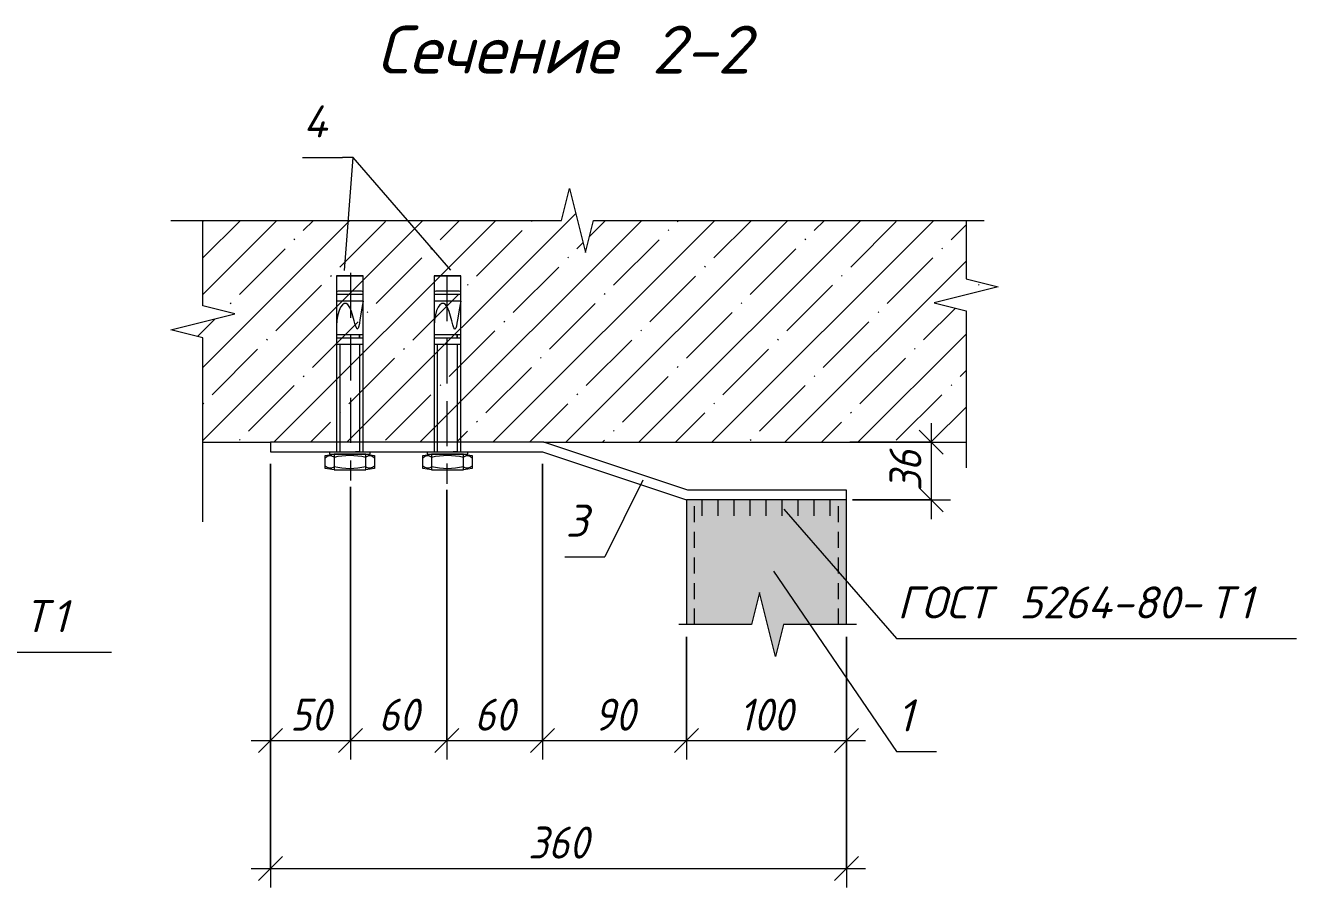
# Model space of a CAD drawing. Header units: millimetres. Extents: x 1214 to 43479, y -809 to 8550.
# Drawn here: x 37324 to 38119, y 2019 to 2558 of the extents above; entities that cross this region are included whole.
import ezdxf

# ---------------------------------------------------------------- set-up
doc = ezdxf.new("R2010")
doc.units = ezdxf.units.MM
doc.linetypes.add('200_ШТРИХ_ш1п0_6_', pattern=[16, 10, -6])
doc.linetypes.add('IMPORT-Невидимая', pattern=[39.122222, 28.222222, -10.9])
for name, color, linetype, lineweight in [('A-ANNO-DIMS', 7, 'Continuous', 9), ('A-ANNO-DIMS-10', 7, 'Continuous', 9), ('A-ANNO-NOTE', 7, 'Continuous', 9), ('A-DETL', 7, 'Continuous', 9), ('A-DETL-1', 7, '200_ШТРИХ_ш1п0_6_', 5), ('A-DETL-2', 7, 'Continuous', 5), ('A-DETL-3', 7, 'Continuous', 20), ('A-DETL-4', 7, 'IMPORT-Невидимая', 5), ('A-DETL-GENF-2', 7, 'Continuous', 5), ('G-ANNO-TEXT', 7, 'Continuous', 9)]:
    doc.layers.add(name, color=color, linetype=linetype, lineweight=lineweight)
doc.layers.add('A-DETL-GENF-1', color=7, linetype='Continuous', lineweight=9, true_color=0xffffff)
doc.styles.add('ISOCPEUR_B_I', font='', dxfattribs={"height": 30})
doc.styles.add('ISOCPEUR_I_2', font='isocpeui.ttf', dxfattribs={"width": 0.9, "height": 20})
doc.styles.add('ISOCPEUR_I_6', font='isocpeui.ttf', dxfattribs={"height": 20})
doc.styles.get('ISOCPEUR_B_I').set_extended_font_data('ISOCPEUR', italic=True, bold=True)
doc.dimstyles.new('ISO-2_0_0_9К_СРЕДНИЙ_1', dxfattribs={"dimscale": 304.8, "dimtxt": 19.919624, "dimasz": 0.049213, "dimexe": 0.03937, "dimexo": 0, "dimgap": 0, "dimtad": 1, "dimdec": 0, "dimzin": 0, "dimdsep": 46, "dimtxsty": 'ISOCPEUR_I_2', "dimblk1": 'OBLIQUE', "dimblk2": 'OBLIQUE', "dimsah": 1, "dimcen": 0.09, "dimdle": 0.03937, "dimazin": 0, "dimtfac": 1, "dimtdec": 4, "dimtix": 1, "dimtmove": 0, "dimatfit": 3, "dimfxl": 1, "dimtvp": 1, "dimtolj": 1, "dimtzin": 0, "dimarcsym": 2})

# ---------------------------------------------------------------- blocks, each defined once
blk = doc.blocks.new('DET_Линия разрыва - Линия разрыва-25057230-АР1_Фахверк_Труба 100_Узлы')
at = {"layer": 'A-DETL-GENF-2'}
for p, q in [((-5, 20), (-10, 0)), ((5, -20), (-5, 20)), ((-10, 0), (-108.19, 0)), ((10, 0), (5, -20)), ((46.61, 0), (10, 0))]:
    blk.add_line(p, q, dxfattribs=at)
blk = doc.blocks.new('DET_Линия разрыва - Линия разрыва-V41-АР1_Фахверк_Труба 100_Узлы')
at = {"layer": 'A-DETL-GENF-2'}
for p, q in [((-5, 20), (-10, 0)), ((5, -20), (-5, 20)), ((-10, 0), (-63.42, 0)), ((10, 0), (5, -20)), ((125, 0), (10, 0))]:
    blk.add_line(p, q, dxfattribs=at)
blk = doc.blocks.new('DET_Линия разрыва - Линия разрыва-25057228-АР1_Фахверк_Труба 100_Узлы')
at = {"layer": 'A-DETL-GENF-2'}
for p, q in [((-5, 20), (-10, 0)), ((5, -20), (-5, 20)), ((-10, 0), (-254.22, 0)), ((10, 0), (5, -20)), ((254.22, 0), (10, 0))]:
    blk.add_line(p, q, dxfattribs=at)
blk = doc.blocks.new('DET_Линия разрыва - Линия разрыва-25057229-АР1_Фахверк_Труба 100_Узлы')
at = {"layer": 'A-DETL-GENF-2'}
for p, q in [((-5, 20), (-10, 0)), ((5, -20), (-5, 20)), ((-10, 0), (-55.52, 0)), ((10, 0), (5, -20)), ((55.52, 0), (10, 0))]:
    blk.add_line(p, q, dxfattribs=at)
blk = doc.blocks.new('DIMBLOCK192-АР1_Фахверк_Труба 100_Узлы')
at = {"layer": 'A-ANNO-DIMS-10'}
for p, q in [((37477.45, 2283.53), (37477.45, 2098.57)), ((37477.45, 2110.57), (37477.45, 2283.53)), ((37527.45, 2269.21), (37527.45, 2098.57)), ((37527.45, 2110.57), (37527.45, 2269.21)), ((37465.45, 2110.57), (37527.45, 2110.57))]:
    blk.add_line(p, q, dxfattribs=at)
at = {"layer": 'A-ANNO-DIMS-10', "lineweight": 20}
for p, q in [((37477.45, 2110.57), (37484.95, 2118.07)), ((37527.45, 2110.57), (37534.95, 2118.07)), ((37477.45, 2110.57), (37469.95, 2103.07)), ((37527.45, 2110.57), (37519.95, 2103.07))]:
    blk.add_line(p, q, dxfattribs=at)
at = {"layer": 'A-ANNO-DIMS-10', "color": 0, "insert": (37489.81, 2136.7), "char_height": 20, "width": 30.3391, "attachment_point": 1, "line_spacing_factor": 1.149209, "style": 'ISOCPEUR_I_2'}
blk.add_mtext('50', dxfattribs=at)
blk = doc.blocks.new('_Oblique')
at = {"color": 0, "linetype": 'ByBlock', "lineweight": -2}
blk.add_line((-0.5, -0.5), (0.5, 0.5), dxfattribs=at)
blk = doc.blocks.new('DIMBLOCK193-АР1_Фахверк_Труба 100_Узлы')
at = {"layer": 'A-ANNO-DIMS-10'}
for p, q in [((37527.45, 2269.21), (37527.45, 2098.57)), ((37527.45, 2110.57), (37527.45, 2269.21)), ((37587.79, 2267.19), (37587.79, 2098.57)), ((37587.79, 2110.57), (37587.79, 2267.19)), ((37527.45, 2110.57), (37587.79, 2110.57))]:
    blk.add_line(p, q, dxfattribs=at)
at = {"layer": 'A-ANNO-DIMS-10', "lineweight": 20}
for p, q in [((37527.45, 2110.57), (37534.95, 2118.07)), ((37587.79, 2110.57), (37595.29, 2118.07)), ((37527.45, 2110.57), (37519.95, 2103.07)), ((37587.79, 2110.57), (37580.29, 2103.07))]:
    blk.add_line(p, q, dxfattribs=at)
at = {"layer": 'A-ANNO-DIMS-10', "color": 0, "insert": (37544.98, 2136.7), "char_height": 20, "width": 30.3391, "attachment_point": 1, "line_spacing_factor": 1.149209, "style": 'ISOCPEUR_I_2'}
blk.add_mtext('60', dxfattribs=at)
blk = doc.blocks.new('DIMBLOCK194-АР1_Фахверк_Труба 100_Узлы')
at = {"layer": 'A-ANNO-DIMS-10'}
for p, q in [((37647.45, 2283.53), (37647.45, 2098.57)), ((37647.45, 2110.57), (37647.45, 2283.53)), ((37587.79, 2267.19), (37587.79, 2098.57)), ((37587.79, 2110.57), (37587.79, 2267.19)), ((37587.79, 2110.57), (37647.45, 2110.57))]:
    blk.add_line(p, q, dxfattribs=at)
at = {"layer": 'A-ANNO-DIMS-10', "lineweight": 20}
for p, q in [((37587.79, 2110.57), (37595.29, 2118.07)), ((37647.45, 2110.57), (37654.95, 2118.07)), ((37587.79, 2110.57), (37580.29, 2103.07)), ((37647.45, 2110.57), (37639.95, 2103.07))]:
    blk.add_line(p, q, dxfattribs=at)
at = {"layer": 'A-ANNO-DIMS-10', "color": 0, "insert": (37604.98, 2136.7), "char_height": 20, "width": 30.3391, "attachment_point": 1, "line_spacing_factor": 1.149209, "style": 'ISOCPEUR_I_2'}
blk.add_mtext('60', dxfattribs=at)
blk = doc.blocks.new('DIMBLOCK195-АР1_Фахверк_Труба 100_Узлы')
at = {"layer": 'A-ANNO-DIMS-10'}
for p, q in [((37647.45, 2283.53), (37647.45, 2098.57)), ((37647.45, 2110.57), (37647.45, 2283.53)), ((37737.45, 2175.33), (37737.45, 2098.57)), ((37737.45, 2110.57), (37737.45, 2175.33)), ((37647.45, 2110.57), (37737.45, 2110.57))]:
    blk.add_line(p, q, dxfattribs=at)
at = {"layer": 'A-ANNO-DIMS-10', "lineweight": 20}
for p, q in [((37647.45, 2110.57), (37654.95, 2118.07)), ((37737.45, 2110.57), (37744.95, 2118.07)), ((37647.45, 2110.57), (37639.95, 2103.07)), ((37737.45, 2110.57), (37729.95, 2103.07))]:
    blk.add_line(p, q, dxfattribs=at)
at = {"layer": 'A-ANNO-DIMS-10', "color": 0, "insert": (37679.81, 2136.7), "char_height": 20, "width": 30.3391, "attachment_point": 1, "line_spacing_factor": 1.149209, "style": 'ISOCPEUR_I_2'}
blk.add_mtext('90', dxfattribs=at)
blk = doc.blocks.new('DIMBLOCK196-АР1_Фахверк_Труба 100_Узлы')
at = {"layer": 'A-ANNO-DIMS-10'}
for p, q in [((37737.45, 2175.33), (37737.45, 2098.57)), ((37737.45, 2110.57), (37737.45, 2175.33)), ((37837.45, 2175.33), (37837.45, 2098.57)), ((37837.45, 2110.57), (37837.45, 2175.33)), ((37737.45, 2110.57), (37849.45, 2110.57))]:
    blk.add_line(p, q, dxfattribs=at)
at = {"layer": 'A-ANNO-DIMS-10', "lineweight": 20}
for p, q in [((37737.45, 2110.57), (37744.95, 2118.07)), ((37837.45, 2110.57), (37844.95, 2118.07)), ((37737.45, 2110.57), (37729.95, 2103.07)), ((37837.45, 2110.57), (37829.95, 2103.07))]:
    blk.add_line(p, q, dxfattribs=at)
at = {"layer": 'A-ANNO-DIMS-10', "color": 0, "insert": (37770.41, 2136.7), "char_height": 20, "width": 40.9118, "attachment_point": 1, "line_spacing_factor": 1.149209, "style": 'ISOCPEUR_I_2'}
blk.add_mtext('100', dxfattribs=at)
blk = doc.blocks.new('DIMBLOCK197-АР1_Фахверк_Труба 100_Узлы')
at = {"layer": 'A-ANNO-DIMS-10', "lineweight": 20}
for p, q in [((37890.5, 2297), (37883, 2304.5)), ((37890.5, 2297), (37898, 2289.5)), ((37890.5, 2261), (37883, 2268.5)), ((37890.5, 2261), (37898, 2253.5))]:
    blk.add_line(p, q, dxfattribs=at)
at = {"layer": 'A-ANNO-DIMS-10'}
for p, q in [((37890.5, 2309), (37890.5, 2249)), ((37839.64, 2297), (37902.5, 2297)), ((37890.5, 2297), (37839.64, 2297)), ((37841.26, 2261), (37902.5, 2261)), ((37890.5, 2261), (37841.26, 2261))]:
    blk.add_line(p, q, dxfattribs=at)
at = {"layer": 'A-ANNO-DIMS-10', "color": 0, "insert": (37864.37, 2266.36), "char_height": 20, "width": 30.3391, "attachment_point": 1, "rotation": 90, "line_spacing_factor": 1.149209, "style": 'ISOCPEUR_I_2'}
blk.add_mtext('36', dxfattribs=at)
blk = doc.blocks.new('_AT__Текстовая выноска 2_0 - _AT__Текстовая выноска 2_0 без точки-25057225-АР1_Фахверк_Труба 100_Узлы')
at = {"layer": 'A-ANNO-NOTE'}
blk.add_line((0, 0), (25, 0), dxfattribs=at)
blk = doc.blocks.new('_AT__Текстовая выноска 2_0 - _AT__Текстовая выноска 2_0 без точки-25057227-АР1_Фахверк_Труба 100_Узлы')
at = {"layer": 'A-ANNO-NOTE'}
blk.add_line((0, 0), (2.5, 0), dxfattribs=at)
blk = doc.blocks.new('DIMBLOCK223-АР1_Фахверк_Труба 100_Узлы')
at = {"layer": 'A-ANNO-DIMS-10'}
for p, q in [((37477.45, 2283.53), (37477.45, 2018.57)), ((37477.45, 2030.57), (37477.45, 2283.53)), ((37837.45, 2135), (37837.45, 2018.57)), ((37837.45, 2030.57), (37837.45, 2135)), ((37465.45, 2030.57), (37849.45, 2030.57))]:
    blk.add_line(p, q, dxfattribs=at)
at = {"layer": 'A-ANNO-DIMS-10', "lineweight": 20}
for p, q in [((37477.45, 2030.57), (37484.95, 2038.07)), ((37837.45, 2030.57), (37844.95, 2038.07)), ((37477.45, 2030.57), (37469.95, 2023.07)), ((37837.45, 2030.57), (37829.95, 2023.07))]:
    blk.add_line(p, q, dxfattribs=at)
at = {"layer": 'A-ANNO-DIMS-10', "color": 0, "insert": (37638.49, 2056.7), "char_height": 20, "width": 45.5087, "attachment_point": 1, "line_spacing_factor": 1.149209, "style": 'ISOCPEUR_I_2'}
blk.add_mtext('360', dxfattribs=at)

msp = doc.modelspace()

# ---------------------------------------------------------------- hatches: boundary and pattern name
at = {"layer": 'A-DETL-GENF-1'}
msp.add_hatch(color=256, dxfattribs=at).paths.add_polyline_path([(37793.15323, 2162.99656), (37798.15323, 2182.99656), (37837.45283, 2182.99656), (37837.45283, 2260.99656), (37737.45283, 2260.99656), (37737.45283, 2182.99656), (37778.15323, 2182.99656), (37783.15323, 2202.99656), (37788.15323, 2182.99656)], flags=0)
at = {"layer": 'A-DETL-GENF-2'}
h = msp.add_hatch(dxfattribs=at)
h.set_pattern_fill('FP_17', color=256, style=0, pattern_type=2)
h.set_pattern_definition([(45, (32399.856, 0), (-22.80985, 22.80985), []), (45, (32422.666, 0), (-22.80985, 22.80985), [40.323, -8.065, 0.671, -7.394])])
h.paths.add_polyline_path([(37435.23544, 2296.99656), (37912.23544, 2296.99656), (37912.23544, 2379.13549), (37892.23544, 2384.13549), (37932.23544, 2394.13549), (37912.23544, 2399.13549), (37912.23544, 2435.74727), (37679.45621, 2435.74727), (37674.45621, 2415.74727), (37664.45621, 2455.74727), (37659.45621, 2435.74727), (37435.23544, 2435.74727), (37435.23544, 2382.3231), (37455.23544, 2377.3231), (37415.23544, 2367.3231), (37435.23544, 2362.3231)], flags=0)

# ---------------------------------------------------------------- linework, layer by layer
at = {"layer": 'A-ANNO-NOTE'}
for p, q in [((37529.26958, 2475.10121), (37522.45264, 2475.10121)), ((37529.26958, 2475.10121), (37522.45264, 2475.10121)), ((37523.76588, 2404.46549), (37529.26958, 2475.10121)), ((37590.27925, 2404.6319), (37529.26958, 2475.10121)), ((37710.25119, 2273.26088), (37686.55613, 2225.42781)), ((37798.34136, 2255.22474), (37868.84523, 2174.32768)), ((37791.84969, 2216.49102), (37868.84523, 2103.71417))]:
    msp.add_line(p, q, dxfattribs=at)
at = {"layer": 'A-DETL'}
for p, q in [((37648.42649, 2296.99656), (37477.45283, 2296.99656)), ((37477.45283, 2296.99656), (37477.45283, 2290.99656)), ((37738.42649, 2266.99656), (37648.42649, 2296.99656)), ((37477.45283, 2290.99656), (37647.45283, 2290.99656)), ((37647.45283, 2290.99656), (37737.45283, 2260.99656)), ((37837.45283, 2266.99656), (37738.42649, 2266.99656)), ((37837.45283, 2260.99656), (37837.45283, 2266.99656)), ((37837.45283, 2260.99656), (37737.45283, 2260.99656)), ((37737.45283, 2260.99656), (37737.45283, 2182.99656)), ((37837.45283, 2182.99656), (37837.45283, 2260.99656))]:
    msp.add_line(p, q, dxfattribs=at)
at = {"layer": 'A-DETL-1'}
for p, q in [((37742.45283, 2182.99656), (37742.45283, 2260.99656)), ((37832.45283, 2182.99656), (37832.45283, 2260.99656))]:
    msp.add_line(p, q, dxfattribs=at)
at = {"layer": 'A-DETL-2'}
for p, q in [((37518.8534, 2400.99656), (37535.3856, 2400.99656)), ((37535.3856, 2400.99656), (37518.8534, 2400.99656)), ((37518.8534, 2400.99656), (37518.8534, 2290.99656)), ((37535.3856, 2290.99656), (37535.3856, 2400.99656)), ((37579.8534, 2400.99656), (37596.3856, 2400.99656)), ((37596.3856, 2400.99656), (37579.8534, 2400.99656)), ((37579.8534, 2400.99656), (37579.8534, 2290.99656)), ((37596.3856, 2290.99656), (37596.3856, 2400.99656)), ((37535.3856, 2389.3498), (37518.8534, 2389.3498)), ((37535.3856, 2385.21675), (37518.8534, 2385.21675)), ((37534.41367, 2391.41632), (37519.82532, 2391.41632)), ((37596.3856, 2389.3498), (37579.8534, 2389.3498)), ((37596.3856, 2385.21675), (37579.8534, 2385.21675)), ((37595.41367, 2391.41632), (37580.82532, 2391.41632)), ((37535.3856, 2364.25382), (37518.8534, 2364.25382)), ((37535.3856, 2362.18729), (37518.8534, 2362.18729)), ((37533.23034, 2362.18729), (37533.23034, 2364.25382)), ((37533.31907, 2362.18729), (37533.31907, 2364.25382)), ((37596.3856, 2364.25382), (37579.8534, 2364.25382)), ((37596.3856, 2362.18729), (37579.8534, 2362.18729)), ((37594.23034, 2362.18729), (37594.23034, 2364.25382)), ((37594.31907, 2362.18729), (37594.31907, 2364.25382)), ((37535.3856, 2358.05424), (37518.8534, 2358.05424)), ((37520.96184, 2290.99656), (37520.96184, 2358.05424)), ((37533.27715, 2290.99656), (37533.27715, 2358.05424)), ((37596.3856, 2358.05424), (37579.8534, 2358.05424)), ((37581.96184, 2290.99656), (37581.96184, 2358.05424)), ((37594.27715, 2290.99656), (37594.27715, 2358.05424)), ((37511.71157, 2288.79189), (37517.20018, 2289.56075)), ((37511.71157, 2280.59861), (37511.71157, 2288.79189)), ((37514.44481, 2290.99656), (37514.44481, 2289.56075)), ((37514.44481, 2290.99656), (37539.79418, 2290.99656)), ((37514.44481, 2289.56075), (37539.79418, 2289.56075)), ((37517.20018, 2289.56075), (37517.20018, 2279.81229)), ((37517.20018, 2289.56075), (37537.03882, 2289.56075)), ((37537.03882, 2289.47468), (37517.20018, 2289.47468)), ((37517.20018, 2289.47468), (37517.20018, 2279.81229)), ((37532.66308, 2290.99656), (37530.62035, 2290.99656)), ((37537.03882, 2279.81229), (37537.03882, 2289.56075)), ((37537.03882, 2289.56075), (37542.52742, 2288.79189)), ((37537.03882, 2279.81229), (37537.03882, 2289.47468)), ((37539.79418, 2289.56075), (37539.79418, 2290.99656)), ((37542.52742, 2288.79189), (37542.52742, 2280.59861)), ((37572.71157, 2288.79189), (37578.20018, 2289.56075)), ((37572.71157, 2280.59861), (37572.71157, 2288.79189)), ((37575.44481, 2290.99656), (37575.44481, 2289.56075)), ((37575.44481, 2290.99656), (37600.79418, 2290.99656)), ((37575.44481, 2289.56075), (37600.79418, 2289.56075)), ((37578.20018, 2289.56075), (37578.20018, 2279.81229)), ((37578.20018, 2289.56075), (37598.03882, 2289.56075)), ((37598.03882, 2289.47468), (37578.20018, 2289.47468)), ((37578.20018, 2289.47468), (37578.20018, 2279.81229)), ((37593.66308, 2290.99656), (37591.62035, 2290.99656)), ((37598.03882, 2279.81229), (37598.03882, 2289.56075)), ((37598.03882, 2289.56075), (37603.52742, 2288.79189)), ((37598.03882, 2279.81229), (37598.03882, 2289.47468)), ((37600.79418, 2289.56075), (37600.79418, 2290.99656)), ((37603.52742, 2288.79189), (37603.52742, 2280.59861)), ((37517.20018, 2279.82975), (37511.71157, 2280.59861)), ((37542.52742, 2280.59861), (37537.03882, 2279.82975)), ((37578.20018, 2279.82975), (37572.71157, 2280.59861)), ((37603.52742, 2280.59861), (37598.03882, 2279.82975)), ((37517.20018, 2279.81229), (37537.03882, 2279.81229)), ((37517.20018, 2279.81229), (37537.03882, 2279.81229)), ((37578.20018, 2279.81229), (37598.03882, 2279.81229)), ((37578.20018, 2279.81229), (37598.03882, 2279.81229))]:
    msp.add_line(p, q, dxfattribs=at)
for centre, radius, start, end in [((37520.034, 2390.05636), 1.37588, 98.72344894, 149.10051461), ((37534.20499, 2390.05636), 1.37588, 30.89948546, 81.27655106), ((37581.034, 2390.05636), 1.37588, 98.72344894, 149.10051461), ((37595.20499, 2390.05636), 1.37588, 30.89948546, 81.27655106), ((37514.84043, 2284.25381), 4.22871, 56.08031184, 137.72360384), ((37527.1195, 2245.83773), 42.8477, 76.61449587, 103.38550413), ((37539.39856, 2284.25381), 4.22871, 42.27639616, 123.91968815), ((37575.84043, 2284.25381), 4.22871, 56.08031184, 137.72360384), ((37588.1195, 2245.83773), 42.8477, 76.61449587, 103.38550413), ((37600.39856, 2284.25381), 4.22871, 42.27639616, 123.91968815), ((37514.84043, 2285.11923), 4.22871, 222.27639616, 303.91968816), ((37527.1195, 2323.53531), 42.8477, 256.61449587, 283.38550413), ((37539.39856, 2285.11923), 4.22871, 236.08031185, 317.72360385), ((37575.84043, 2285.11923), 4.22871, 222.27639616, 303.91968816), ((37588.1195, 2323.53531), 42.8477, 256.61449587, 283.38550413), ((37600.39856, 2285.11923), 4.22871, 236.08031185, 317.72360385)]:
    msp.add_arc(centre, radius, start, end, dxfattribs=at)
for points in [[(37535.3856, 2385.21675), (37534.20576, 2380.50011), (37531.74381, 2355.04162), (37527.98273, 2392.51375), (37518.8534, 2380.52596), (37518.8534, 2369.52796)], [(37596.3856, 2385.21675), (37595.20576, 2380.50011), (37592.74381, 2355.04162), (37588.98273, 2392.51375), (37579.8534, 2380.52596), (37579.8534, 2369.52796)]]:
    msp.add_open_spline(points, degree=3, knots=[3.947127755, 3.947127755, 3.947127755, 3.947127755, 10.095996178, 20.129436715, 28.583815858, 28.583815858, 28.583815858, 28.583815858], dxfattribs=at)
at = {"layer": 'A-DETL-3'}
for p, q in [((37435.23544, 2296.99656), (37477.45283, 2296.99656)), ((37648.42649, 2296.99656), (37912.23544, 2296.99656))]:
    msp.add_line(p, q, dxfattribs=at)
at = {"layer": 'A-DETL-4'}
for p, q in [((37527.45283, 2403.01593), (37527.45283, 2273.01593)), ((37587.78616, 2400.99656), (37587.78616, 2270.99656)), ((37747.10771, 2260.99656), (37747.10771, 2250.99656)), ((37757.10771, 2260.99656), (37757.10771, 2250.99656)), ((37767.10771, 2260.99656), (37767.10771, 2250.99656)), ((37777.10771, 2260.99656), (37777.10771, 2250.99656)), ((37787.10771, 2260.99656), (37787.10771, 2250.99656)), ((37797.10771, 2260.99656), (37797.10771, 2250.99656)), ((37807.10771, 2260.99656), (37807.10771, 2250.99656)), ((37817.10771, 2260.99656), (37817.10771, 2250.99656)), ((37827.10771, 2260.99656), (37827.10771, 2250.99656))]:
    msp.add_line(p, q, dxfattribs=at)

# ---------------------------------------------------------------- block references
at = {"layer": 'A-ANNO-NOTE', "xscale": 10, "yscale": 10, "zscale": 10}
for name, p in [('_AT__Текстовая выноска 2_0 - _AT__Текстовая выноска 2_0 без точки-25057227-АР1_Фахверк_Труба 100_Узлы', (37497.45264, 2475.10121)), ('_AT__Текстовая выноска 2_0 - _AT__Текстовая выноска 2_0 без точки-25057227-АР1_Фахверк_Труба 100_Узлы', (37661.55613, 2225.42781)), ('_AT__Текстовая выноска 2_0 - _AT__Текстовая выноска 2_0 без точки-25057225-АР1_Фахверк_Труба 100_Узлы', (37868.84523, 2174.32768)), ('_AT__Текстовая выноска 2_0 - _AT__Текстовая выноска 2_0 без точки-25057225-АР1_Фахверк_Труба 100_Узлы', (37128.0956, 2165.76651)), ('_AT__Текстовая выноска 2_0 - _AT__Текстовая выноска 2_0 без точки-25057227-АР1_Фахверк_Труба 100_Узлы', (37868.84523, 2103.71417))]:
    msp.add_blockref(name, p, dxfattribs=at)
at = {"layer": 'A-DETL-GENF-2'}
for name, p, rotation in [('DET_Линия разрыва - Линия разрыва-25057228-АР1_Фахверк_Труба 100_Узлы', (37669.45621, 2435.74727), 180), ('DET_Линия разрыва - Линия разрыва-V41-АР1_Фахверк_Труба 100_Узлы', (37435.23544, 2372.3231), 270.0000000000001), ('DET_Линия разрыва - Линия разрыва-25057230-АР1_Фахверк_Труба 100_Узлы', (37912.23544, 2389.13549), 89.9999999999999)]:
    msp.add_blockref(name, p, dxfattribs=dict(at, rotation=rotation))
msp.add_blockref('DET_Линия разрыва - Линия разрыва-25057229-АР1_Фахверк_Труба 100_Узлы', (37788.15323, 2182.99656), dxfattribs=at)

# ---------------------------------------------------------------- texts
at = {"layer": 'A-ANNO-NOTE', "char_height": 20, "attachment_point": 1, "style": 'ISOCPEUR_I_6'}
for s, insert, width in [('\\fISOCPEUR|b0|i1|c204|p34|;4', (37497.86282, 2507.62802), 20.843875), ('\\fISOCPEUR|b0|i1|c204|p34|;3', (37661.96631, 2257.95462), 17.637125), ('ГОСТ', (37869.25541, 2206.85448), 76.962), (' 5264-80-', (37932.75541, 2206.85448), 159.5358125), ('\\fISOCPEUR|b0|i1|c204|p34|;Т', (38064.38562, 2206.85448), 20.843875), ('\\fISOCPEUR|b0|i1|c204|p34|;1', (38081.58354, 2206.85448), 12.827), ('\\fISOCPEUR|b0|i1|c204|p34|;Т', (37323.63599, 2198.29331), 20.843875), ('\\fISOCPEUR|b0|i1|c204|p34|;1', (37340.8339, 2198.29331), 12.827), ('\\fISOCPEUR|b0|i1|c204|p34|;1', (37869.25541, 2136.24098), 12.827)]:
    msp.add_mtext(s, dxfattribs=dict(at, insert=insert, width=width))
at = {"layer": 'G-ANNO-TEXT', "char_height": 30, "attachment_point": 1, "style": 'ISOCPEUR_B_I'}
for s, insert, width in [('Сечение', (37543.91845, 2557.53878), 185.1898125), (' 2-2', (37696.71533, 2557.53878), 102.616)]:
    msp.add_mtext(s, dxfattribs=dict(at, insert=insert, width=width))

# ---------------------------------------------------------------- dimensions: what is measured, and where the dimension line sits
at = {"layer": 'A-ANNO-DIMS'}
dim = msp.add_linear_dim(base=(37890.50096, 2260.99656), p1=(37839.63805, 2296.99656), p2=(37841.25535, 2260.99656), angle=90, dimstyle='ISO-2_0_0_9К_СРЕДНИЙ_1', override={"dimpost": '<>', "dimfxl": 36.03631}, dxfattribs=at)
dim.commit()
dim.dimension.update_dxf_attribs({"geometry": 'DIMBLOCK197-АР1_Фахверк_Труба 100_Узлы', "text_midpoint": (37880.50096, 2278.99656)})
for base, p1, p2, override, picture, middle in [((37527.45283, 2110.56595), (37477.45283, 2283.5341), (37527.45283, 2269.21341), {"dimpost": '<>', "dimfxl": 52.010404}, 'DIMBLOCK192-АР1_Фахверк_Труба 100_Узлы', (37502.45283, 2120.56595)), ((37837.45283, 2030.56595), (37477.45283, 2283.5341), (37837.45283, 2134.99656), {"dimpost": '<>', "dimfxl": 389.439855}, 'DIMBLOCK223-АР1_Фахверк_Труба 100_Узлы', (37657.45283, 2040.56595)), ((37647.45283, 2110.56595), (37587.78616, 2267.19404), (37647.45283, 2283.5341), {"dimpost": '<>', "dimfxl": 61.863629}, 'DIMBLOCK194-АР1_Фахверк_Труба 100_Узлы', (37617.6195, 2120.56595)), ((37737.45283, 2110.56595), (37647.45283, 2283.5341), (37737.45283, 2175.32698), {"dimpost": '<>', "dimfxl": 140.743671}, 'DIMBLOCK195-АР1_Фахверк_Труба 100_Узлы', (37692.45283, 2120.56595)), ((37587.78616, 2110.56595), (37527.45283, 2269.21341), (37587.78616, 2267.19404), {"dimpost": '<>', "dimfxl": 60.367118}, 'DIMBLOCK193-АР1_Фахверк_Труба 100_Узлы', (37557.6195, 2120.56595)), ((37837.45283, 2110.56595), (37737.45283, 2175.32698), (37837.45283, 2175.32698), {"dimpost": '<>', "dimfxl": 100}, 'DIMBLOCK196-АР1_Фахверк_Труба 100_Узлы', (37787.45283, 2120.56595))]:
    dim = msp.add_linear_dim(base=base, p1=p1, p2=p2, dimstyle='ISO-2_0_0_9К_СРЕДНИЙ_1', override=override, dxfattribs=at)
    dim.commit()
    dim.dimension.update_dxf_attribs({"geometry": picture, "text_midpoint": middle})

doc.saveas('drawing.dxf')
